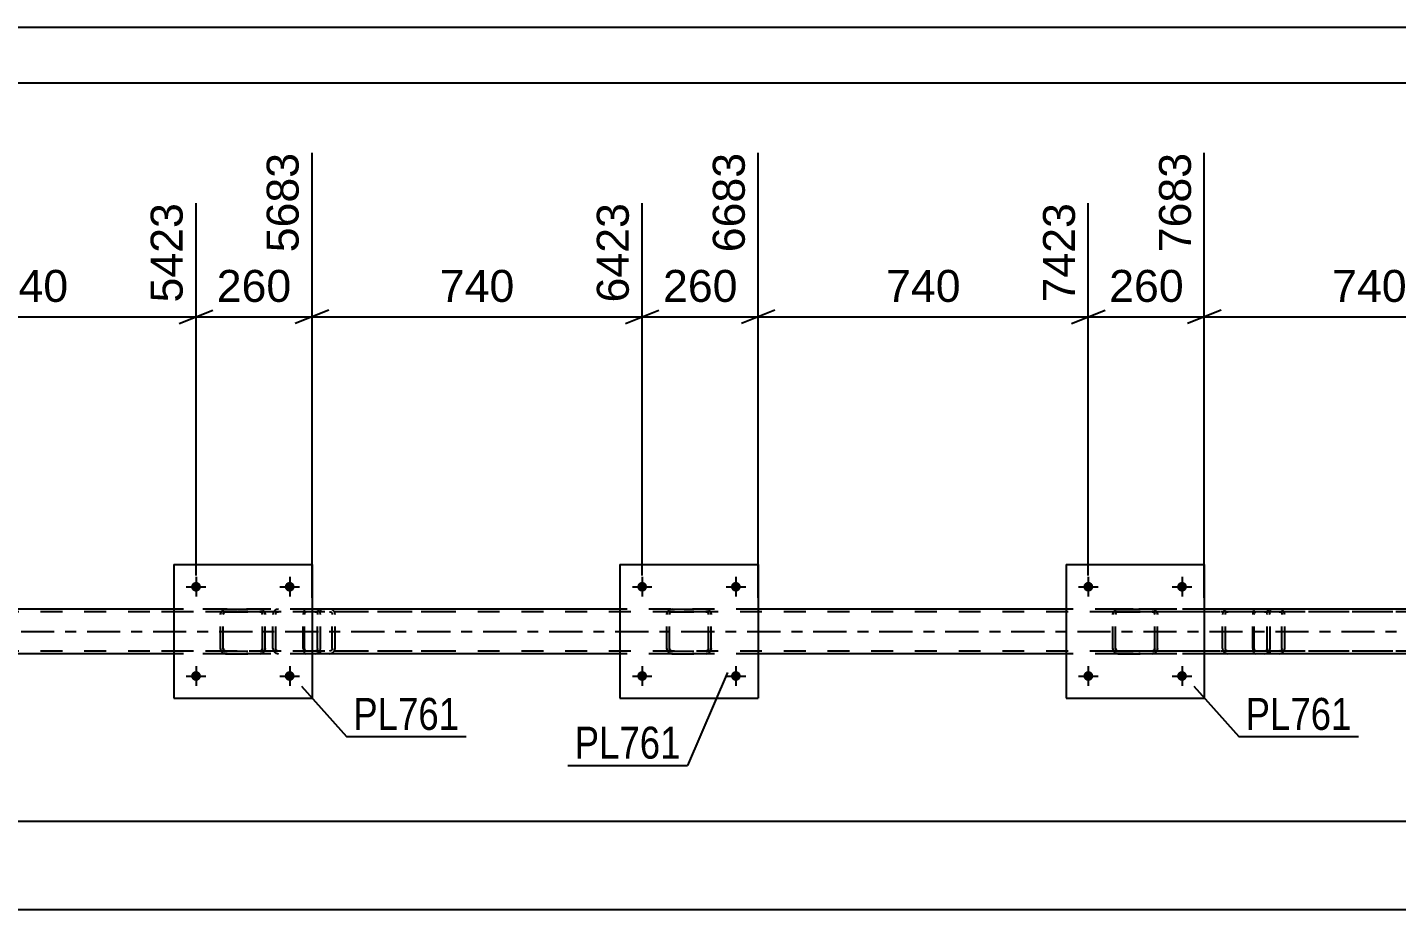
# Model space of a CAD drawing. Header units: millimetres. Extents: x 0 to 841, y 0 to 594.
# Drawn here: x 269 to 391.8, y 514.9 to 594 of the extents above; entities that cross this region are included whole.
import ezdxf

# ---------------------------------------------------------------- set-up
doc = ezdxf.new("R2010")
doc.units = ezdxf.units.MM
doc.linetypes.add('DXK_LINE_DOT2', pattern=[3.9198, 1.9599, -1.9599])
doc.linetypes.add('DXK_LINE_DOT3', pattern=[5.9187, 2.979, -0.9799, 0.9799, -0.9799])
doc.styles.add('Arial', font='ARIAL.TTF', dxfattribs={"height": 0.2})
doc.styles.add('Arial Narrow', font='ARIALN.TTF', dxfattribs={"height": 0.2})

# ---------------------------------------------------------------- blocks, each defined once
blk = doc.blocks.new('Unknown-717034435-1133')
at = {"color": 5, "linetype": 'Continuous'}
for p, q in [((841, 594), (0, 594)), ((836, 589), (5, 589))]:
    blk.add_line(p, q, dxfattribs=at)
blk = doc.blocks.new('Bolt-717034435-5716 - 5585')
at = {"linetype": 'Continuous'}
for points in [[(364.56, 535.85, -1), (363.68, 535.85, -1)], [(372.96, 535.85, -1), (372.08, 535.85, -1)]]:
    blk.add_hatch(color=1, dxfattribs=at).paths.add_polyline_path(points)
at = {"color": 1, "linetype": 'Continuous'}
for p, q in [((364.12, 536.73), (364.12, 534.97)), ((372.52, 536.73), (372.52, 534.97)), ((363.24, 535.85), (365, 535.85)), ((371.64, 535.85), (373.4, 535.85))]:
    blk.add_line(p, q, dxfattribs=at)
blk = doc.blocks.new('Part-717034435-5609 - 5585')
at = {"color": 7, "linetype": 'DXK_LINE_DOT2'}
for p, q in [((742.52, 541.61), (67.2, 541.61)), ((294.52, 541.85), (282.12, 541.85)), ((334.52, 541.85), (322.12, 541.85)), ((374.52, 541.85), (362.12, 541.85)), ((742.52, 538.09), (67.2, 538.09)), ((294.52, 537.85), (282.12, 537.85)), ((334.52, 537.85), (322.12, 537.85)), ((374.52, 537.85), (362.12, 537.85))]:
    blk.add_line(p, q, dxfattribs=at)
at = {"color": 2, "linetype": 'Continuous'}
for p, q in [((282.12, 541.85), (254.52, 541.85)), ((322.12, 541.85), (294.52, 541.85)), ((362.12, 541.85), (334.52, 541.85)), ((402.12, 541.85), (374.52, 541.85)), ((282.12, 537.85), (254.52, 537.85)), ((322.12, 537.85), (294.52, 537.85)), ((362.12, 537.85), (334.52, 537.85)), ((402.12, 537.85), (374.52, 537.85))]:
    blk.add_line(p, q, dxfattribs=at)
at = {"color": 7, "linetype": 'DXK_LINE_DOT3'}
blk.add_line((67.2, 539.85), (742.52, 539.85), dxfattribs=at)
blk = doc.blocks.new('Bolt-717034435-5627 - 5585')
at = {"linetype": 'Continuous'}
for points in [[(324.56, 535.85, -1), (323.68, 535.85, -1)], [(332.96, 535.85, -1), (332.08, 535.85, -1)]]:
    blk.add_hatch(color=1, dxfattribs=at).paths.add_polyline_path(points)
at = {"color": 1, "linetype": 'Continuous'}
for p, q in [((324.12, 536.73), (324.12, 534.97)), ((332.52, 536.73), (332.52, 534.97)), ((323.24, 535.85), (325, 535.85)), ((331.64, 535.85), (333.4, 535.85))]:
    blk.add_line(p, q, dxfattribs=at)
blk = doc.blocks.new('Part-717034435-5630 - 5585')
at = {"color": 7, "linetype": 'DXK_LINE_DOT2'}
for p, q in [((326.32, 541.37), (326.36, 541.56)), ((326.36, 541.56), (326.32, 541.37)), ((326.32, 538.33), (326.32, 541.37)), ((326.58, 541.47), (326.56, 541.37)), ((326.56, 541.37), (326.58, 541.46)), ((326.56, 538.33), (326.56, 541.37)), ((326.58, 541.46), (326.63, 541.54)), ((326.63, 541.54), (326.58, 541.47)), ((326.62, 541.82), (326.8, 541.85)), ((326.8, 541.85), (326.62, 541.82)), ((326.71, 541.6), (326.63, 541.54)), ((326.63, 541.54), (326.71, 541.59)), ((326.71, 541.59), (326.8, 541.61)), ((326.8, 541.61), (326.71, 541.6)), ((326.8, 541.85), (329.84, 541.85)), ((326.8, 541.85), (326.8, 541.85)), ((326.8, 541.85), (329.84, 541.85)), ((326.8, 541.61), (329.84, 541.61)), ((326.8, 541.61), (326.8, 541.61)), ((329.84, 541.61), (326.8, 541.61)), ((329.84, 541.85), (329.84, 541.85)), ((329.84, 541.85), (330.02, 541.82)), ((330.02, 541.82), (329.84, 541.85)), ((329.84, 541.61), (329.84, 541.61)), ((329.84, 541.61), (329.93, 541.59)), ((329.93, 541.6), (329.84, 541.61)), ((330.01, 541.54), (329.93, 541.6)), ((329.93, 541.59), (330.01, 541.54)), ((330.01, 541.54), (330.06, 541.46)), ((330.06, 541.47), (330.01, 541.54)), ((330.08, 541.37), (330.06, 541.47)), ((330.06, 541.46), (330.08, 541.37)), ((330.08, 538.33), (330.08, 541.37)), ((330.28, 541.56), (330.32, 541.37)), ((330.32, 541.37), (330.28, 541.56)), ((330.32, 538.33), (330.32, 541.37)), ((326.36, 538.15), (326.32, 538.33)), ((326.32, 538.33), (326.36, 538.15)), ((326.58, 538.24), (326.56, 538.33)), ((326.56, 538.33), (326.58, 538.24)), ((326.63, 538.16), (326.58, 538.24)), ((326.58, 538.24), (326.63, 538.16)), ((326.8, 537.85), (326.62, 537.89)), ((326.62, 537.89), (326.8, 537.85)), ((326.71, 538.11), (326.63, 538.16)), ((326.63, 538.16), (326.71, 538.11)), ((326.8, 538.09), (326.71, 538.11)), ((326.71, 538.11), (326.8, 538.09)), ((326.8, 538.09), (329.84, 538.09)), ((326.8, 538.09), (326.8, 538.09)), ((326.8, 538.09), (329.84, 538.09)), ((326.8, 537.85), (329.84, 537.85)), ((326.8, 537.85), (326.8, 537.85)), ((326.8, 537.85), (329.84, 537.85)), ((329.93, 538.11), (329.84, 538.09)), ((329.84, 538.09), (329.93, 538.11)), ((329.84, 538.09), (329.84, 538.09)), ((330.02, 537.89), (329.84, 537.85)), ((329.84, 537.85), (330.02, 537.89)), ((329.84, 537.85), (329.84, 537.85)), ((330.01, 538.16), (329.93, 538.11)), ((329.93, 538.11), (330.01, 538.16)), ((330.06, 538.24), (330.01, 538.16)), ((330.01, 538.16), (330.06, 538.24)), ((330.08, 538.33), (330.06, 538.24)), ((330.06, 538.24), (330.08, 538.33)), ((330.32, 538.33), (330.28, 538.15)), ((330.28, 538.15), (330.32, 538.33))]:
    blk.add_line(p, q, dxfattribs=at)
at = {"color": 7, "linetype": 'DXK_LINE_DOT3'}
blk.add_line((328.32, 539.85), (328.32, 539.85), dxfattribs=at)
at = {"color": 7, "linetype": 'DXK_LINE_DOT2'}
for centre, start, end in [((326.8, 541.37), 112.5, 157.5), ((326.8, 541.37), 112.5, 157.5), ((329.84, 541.37), 22.5, 67.5), ((329.84, 541.37), 22.5, 67.5), ((326.8, 538.33), 202.5, 247.5), ((326.8, 538.33), 202.5, 247.5), ((329.84, 538.33), 292.5, 337.5), ((329.84, 538.33), 292.5, 337.5)]:
    blk.add_arc(centre, 0.48, start, end, dxfattribs=at)
blk = doc.blocks.new('Part-717034435-5635 - 5585')
at = {"color": 2, "linetype": 'Continuous'}
for p, q in [((322.12, 545.85), (322.12, 533.85)), ((322.12, 545.85), (334.52, 545.85)), ((334.52, 545.85), (334.52, 533.85)), ((322.12, 533.85), (334.52, 533.85))]:
    blk.add_line(p, q, dxfattribs=at)
blk = doc.blocks.new('Bolt-717034435-5646 - 5585')
at = {"linetype": 'Continuous'}
for points in [[(284.56, 535.85, -1), (283.68, 535.85, -1)], [(292.96, 535.85, -1), (292.08, 535.85, -1)]]:
    blk.add_hatch(color=1, dxfattribs=at).paths.add_polyline_path(points)
at = {"color": 1, "linetype": 'Continuous'}
for p, q in [((284.12, 536.73), (284.12, 534.97)), ((292.52, 536.73), (292.52, 534.97)), ((283.24, 535.85), (285, 535.85)), ((291.64, 535.85), (293.4, 535.85))]:
    blk.add_line(p, q, dxfattribs=at)
blk = doc.blocks.new('Bolt-717034435-5647 - 5585')
at = {"linetype": 'Continuous'}
for points in [[(284.56, 543.85, -1), (283.68, 543.85, -1)], [(292.96, 543.85, -1), (292.08, 543.85, -1)]]:
    blk.add_hatch(color=1, dxfattribs=at).paths.add_polyline_path(points)
at = {"color": 1, "linetype": 'Continuous'}
for p, q in [((283.24, 543.85), (285, 543.85)), ((284.12, 544.73), (284.12, 542.97)), ((291.64, 543.85), (293.4, 543.85)), ((292.52, 544.73), (292.52, 542.97))]:
    blk.add_line(p, q, dxfattribs=at)
blk = doc.blocks.new('Bolt-717034435-5717 - 5585')
at = {"linetype": 'Continuous'}
for points in [[(364.56, 543.85, -1), (363.68, 543.85, -1)], [(372.96, 543.85, -1), (372.08, 543.85, -1)]]:
    blk.add_hatch(color=1, dxfattribs=at).paths.add_polyline_path(points)
at = {"color": 1, "linetype": 'Continuous'}
for p, q in [((363.24, 543.85), (365, 543.85)), ((364.12, 544.73), (364.12, 542.97)), ((371.64, 543.85), (373.4, 543.85)), ((372.52, 544.73), (372.52, 542.97))]:
    blk.add_line(p, q, dxfattribs=at)
blk = doc.blocks.new('Part-717034435-5729 - 5585')
at = {"color": 7, "linetype": 'DXK_LINE_DOT2'}
for p, q in [((286.32, 541.37), (286.36, 541.56)), ((286.36, 541.56), (286.32, 541.37)), ((286.32, 538.33), (286.32, 541.37)), ((286.58, 541.47), (286.56, 541.37)), ((286.56, 541.37), (286.58, 541.46)), ((286.56, 538.33), (286.56, 541.37)), ((286.58, 541.46), (286.63, 541.54)), ((286.63, 541.54), (286.58, 541.47)), ((286.62, 541.82), (286.8, 541.85)), ((286.8, 541.85), (286.62, 541.82)), ((286.71, 541.6), (286.63, 541.54)), ((286.63, 541.54), (286.71, 541.59)), ((286.71, 541.59), (286.8, 541.61)), ((286.8, 541.61), (286.71, 541.6)), ((286.8, 541.85), (289.84, 541.85)), ((286.8, 541.85), (286.8, 541.85)), ((286.8, 541.85), (289.84, 541.85)), ((286.8, 541.61), (289.84, 541.61)), ((286.8, 541.61), (286.8, 541.61)), ((289.84, 541.61), (286.8, 541.61)), ((289.84, 541.85), (289.84, 541.85)), ((289.84, 541.85), (290.02, 541.82)), ((290.02, 541.82), (289.84, 541.85)), ((289.84, 541.61), (289.84, 541.61)), ((289.84, 541.61), (289.93, 541.59)), ((289.93, 541.6), (289.84, 541.61)), ((290.01, 541.54), (289.93, 541.6)), ((289.93, 541.59), (290.01, 541.54)), ((290.01, 541.54), (290.06, 541.46)), ((290.06, 541.47), (290.01, 541.54)), ((290.08, 541.37), (290.06, 541.47)), ((290.06, 541.46), (290.08, 541.37)), ((290.08, 538.33), (290.08, 541.37)), ((290.28, 541.56), (290.32, 541.37)), ((290.32, 541.37), (290.28, 541.56)), ((290.32, 538.33), (290.32, 541.37)), ((286.36, 538.15), (286.32, 538.33)), ((286.32, 538.33), (286.36, 538.15)), ((286.58, 538.24), (286.56, 538.33)), ((286.56, 538.33), (286.58, 538.24)), ((286.63, 538.16), (286.58, 538.24)), ((286.58, 538.24), (286.63, 538.16)), ((286.8, 537.85), (286.62, 537.89)), ((286.62, 537.89), (286.8, 537.85)), ((286.71, 538.11), (286.63, 538.16)), ((286.63, 538.16), (286.71, 538.11)), ((286.8, 538.09), (286.71, 538.11)), ((286.71, 538.11), (286.8, 538.09)), ((286.8, 538.09), (289.84, 538.09)), ((286.8, 538.09), (286.8, 538.09)), ((286.8, 538.09), (289.84, 538.09)), ((286.8, 537.85), (289.84, 537.85)), ((286.8, 537.85), (286.8, 537.85)), ((286.8, 537.85), (289.84, 537.85)), ((289.93, 538.11), (289.84, 538.09)), ((289.84, 538.09), (289.93, 538.11)), ((289.84, 538.09), (289.84, 538.09)), ((290.02, 537.89), (289.84, 537.85)), ((289.84, 537.85), (290.02, 537.89)), ((289.84, 537.85), (289.84, 537.85)), ((290.01, 538.16), (289.93, 538.11)), ((289.93, 538.11), (290.01, 538.16)), ((290.06, 538.24), (290.01, 538.16)), ((290.01, 538.16), (290.06, 538.24)), ((290.08, 538.33), (290.06, 538.24)), ((290.06, 538.24), (290.08, 538.33)), ((290.32, 538.33), (290.28, 538.15)), ((290.28, 538.15), (290.32, 538.33))]:
    blk.add_line(p, q, dxfattribs=at)
at = {"color": 7, "linetype": 'DXK_LINE_DOT3'}
blk.add_line((288.32, 539.85), (288.32, 539.85), dxfattribs=at)
at = {"color": 7, "linetype": 'DXK_LINE_DOT2'}
for centre, start, end in [((286.8, 541.37), 112.5, 157.5), ((286.8, 541.37), 112.5, 157.5), ((289.84, 541.37), 22.5, 67.5), ((289.84, 541.37), 22.5, 67.5), ((286.8, 538.33), 202.5, 247.5), ((286.8, 538.33), 202.5, 247.5), ((289.84, 538.33), 292.5, 337.5), ((289.84, 538.33), 292.5, 337.5)]:
    blk.add_arc(centre, 0.48, start, end, dxfattribs=at)
blk = doc.blocks.new('Part-717034435-5734 - 5585')
at = {"color": 2, "linetype": 'Continuous'}
for p, q in [((282.12, 545.85), (282.12, 533.85)), ((282.12, 545.85), (294.52, 545.85)), ((294.52, 545.85), (294.52, 533.85)), ((282.12, 533.85), (294.52, 533.85))]:
    blk.add_line(p, q, dxfattribs=at)
blk = doc.blocks.new('Part-717034435-5749 - 5585')
at = {"color": 7, "linetype": 'DXK_LINE_DOT2'}
for p, q in [((366.32, 541.37), (366.36, 541.56)), ((366.36, 541.56), (366.32, 541.37)), ((366.32, 538.33), (366.32, 541.37)), ((366.58, 541.47), (366.56, 541.37)), ((366.56, 541.37), (366.58, 541.46)), ((366.56, 538.33), (366.56, 541.37)), ((366.58, 541.46), (366.63, 541.54)), ((366.63, 541.54), (366.58, 541.47)), ((366.62, 541.82), (366.8, 541.85)), ((366.8, 541.85), (366.62, 541.82)), ((366.71, 541.6), (366.63, 541.54)), ((366.63, 541.54), (366.71, 541.59)), ((366.71, 541.59), (366.8, 541.61)), ((366.8, 541.61), (366.71, 541.6)), ((366.8, 541.85), (369.84, 541.85)), ((366.8, 541.85), (366.8, 541.85)), ((366.8, 541.85), (369.84, 541.85)), ((366.8, 541.61), (369.84, 541.61)), ((366.8, 541.61), (366.8, 541.61)), ((369.84, 541.61), (366.8, 541.61)), ((369.84, 541.85), (369.84, 541.85)), ((369.84, 541.85), (370.02, 541.82)), ((370.02, 541.82), (369.84, 541.85)), ((369.84, 541.61), (369.84, 541.61)), ((369.84, 541.61), (369.93, 541.59)), ((369.93, 541.6), (369.84, 541.61)), ((370.01, 541.54), (369.93, 541.6)), ((369.93, 541.59), (370.01, 541.54)), ((370.01, 541.54), (370.06, 541.46)), ((370.06, 541.47), (370.01, 541.54)), ((370.08, 541.37), (370.06, 541.47)), ((370.06, 541.46), (370.08, 541.37)), ((370.08, 538.33), (370.08, 541.37)), ((370.28, 541.56), (370.32, 541.37)), ((370.32, 541.37), (370.28, 541.56)), ((370.32, 538.33), (370.32, 541.37)), ((366.36, 538.15), (366.32, 538.33)), ((366.32, 538.33), (366.36, 538.15)), ((366.58, 538.24), (366.56, 538.33)), ((366.56, 538.33), (366.58, 538.24)), ((366.63, 538.16), (366.58, 538.24)), ((366.58, 538.24), (366.63, 538.16)), ((366.8, 537.85), (366.62, 537.89)), ((366.62, 537.89), (366.8, 537.85)), ((366.71, 538.11), (366.63, 538.16)), ((366.63, 538.16), (366.71, 538.11)), ((366.8, 538.09), (366.71, 538.11)), ((366.71, 538.11), (366.8, 538.09)), ((366.8, 538.09), (369.84, 538.09)), ((366.8, 538.09), (366.8, 538.09)), ((366.8, 538.09), (369.84, 538.09)), ((366.8, 537.85), (369.84, 537.85)), ((366.8, 537.85), (366.8, 537.85)), ((366.8, 537.85), (369.84, 537.85)), ((369.93, 538.11), (369.84, 538.09)), ((369.84, 538.09), (369.93, 538.11)), ((369.84, 538.09), (369.84, 538.09)), ((370.02, 537.89), (369.84, 537.85)), ((369.84, 537.85), (370.02, 537.89)), ((369.84, 537.85), (369.84, 537.85)), ((370.01, 538.16), (369.93, 538.11)), ((369.93, 538.11), (370.01, 538.16)), ((370.06, 538.24), (370.01, 538.16)), ((370.01, 538.16), (370.06, 538.24)), ((370.08, 538.33), (370.06, 538.24)), ((370.06, 538.24), (370.08, 538.33)), ((370.32, 538.33), (370.28, 538.15)), ((370.28, 538.15), (370.32, 538.33))]:
    blk.add_line(p, q, dxfattribs=at)
at = {"color": 7, "linetype": 'DXK_LINE_DOT3'}
blk.add_line((368.32, 539.85), (368.32, 539.85), dxfattribs=at)
at = {"color": 7, "linetype": 'DXK_LINE_DOT2'}
for centre, start, end in [((366.8, 541.37), 112.5, 157.5), ((366.8, 541.37), 112.5, 157.5), ((369.84, 541.37), 22.5, 67.5), ((369.84, 541.37), 22.5, 67.5), ((366.8, 538.33), 202.5, 247.5), ((366.8, 538.33), 202.5, 247.5), ((369.84, 538.33), 292.5, 337.5), ((369.84, 538.33), 292.5, 337.5)]:
    blk.add_arc(centre, 0.48, start, end, dxfattribs=at)
blk = doc.blocks.new('Part-717034435-5754 - 5585')
at = {"color": 2, "linetype": 'Continuous'}
for p, q in [((362.12, 545.85), (362.12, 533.85)), ((362.12, 545.85), (374.52, 545.85)), ((374.52, 545.85), (374.52, 533.85)), ((362.12, 533.85), (374.52, 533.85))]:
    blk.add_line(p, q, dxfattribs=at)
blk = doc.blocks.new('Part-717034435-5806 - 5585')
at = {"color": 7, "linetype": 'DXK_LINE_DOT2'}
for p, q in [((293.75, 541.56), (293.73, 541.37)), ((293.73, 538.33), (293.73, 541.37)), ((293.81, 541.71), (293.75, 541.56)), ((293.89, 541.82), (293.81, 541.71)), ((293.86, 541.37), (293.87, 541.47)), ((293.86, 538.33), (293.86, 541.37)), ((293.87, 541.47), (293.9, 541.54)), ((294, 541.85), (293.89, 541.82)), ((293.9, 541.54), (293.95, 541.6)), ((293.95, 541.6), (294, 541.61)), ((306.28, 541.85), (294, 541.85)), ((306.28, 541.61), (294, 541.61)), ((295.27, 541.85), (295.27, 541.61)), ((296.28, 541.82), (296.09, 541.85)), ((296.09, 541.61), (296.19, 541.6)), ((296.19, 541.6), (296.27, 541.54)), ((296.27, 541.54), (296.32, 541.47)), ((296.32, 541.47), (296.34, 541.37)), ((296.34, 538.33), (296.34, 541.37)), ((296.56, 541.54), (296.55, 541.56)), ((296.59, 541.37), (296.56, 541.54)), ((296.59, 538.33), (296.59, 541.37)), ((293.73, 538.33), (293.75, 538.15)), ((293.75, 538.15), (293.81, 537.99)), ((293.81, 537.99), (293.89, 537.89)), ((293.87, 538.24), (293.86, 538.33)), ((293.9, 538.16), (293.87, 538.24)), ((293.89, 537.89), (294, 537.85)), ((293.95, 538.11), (293.9, 538.16)), ((294, 538.09), (293.95, 538.11)), ((306.28, 538.09), (294, 538.09)), ((306.28, 537.85), (294, 537.85)), ((295.27, 537.85), (295.27, 538.09)), ((296.19, 538.11), (296.09, 538.09)), ((296.09, 537.85), (296.28, 537.89)), ((296.27, 538.16), (296.19, 538.11)), ((296.32, 538.24), (296.27, 538.16)), ((296.34, 538.33), (296.32, 538.24)), ((296.55, 538.15), (296.59, 538.33))]:
    blk.add_line(p, q, dxfattribs=at)
for centre, start, end in [((296.1, 541.36), 23.8494, 68.8059), ((296.1, 538.35), 291.1941, 336.1506)]:
    blk.add_arc(centre, 0.492, start, end, dxfattribs=at)
blk = doc.blocks.new('Part-717034435-5807 - 5585')
at = {"color": 7, "linetype": 'DXK_LINE_DOT2'}
for p, q in [((378.88, 541.56), (378.86, 541.37)), ((378.86, 538.33), (378.86, 541.37)), ((378.94, 541.71), (378.88, 541.56)), ((379.03, 541.82), (378.94, 541.71)), ((379, 541.37), (379.01, 541.47)), ((379, 538.33), (379, 541.37)), ((379.01, 541.47), (379.04, 541.54)), ((379.13, 541.85), (379.03, 541.82)), ((379.04, 541.54), (379.08, 541.6)), ((379.08, 541.6), (379.13, 541.61)), ((391.41, 541.85), (379.13, 541.85)), ((391.41, 541.61), (379.13, 541.61)), ((380.41, 541.85), (380.41, 541.61)), ((381.42, 541.82), (381.22, 541.85)), ((381.22, 541.61), (381.32, 541.6)), ((381.32, 541.6), (381.4, 541.54)), ((381.4, 541.54), (381.46, 541.47)), ((381.46, 541.47), (381.48, 541.37)), ((381.48, 538.33), (381.48, 541.37)), ((381.69, 541.54), (381.69, 541.56)), ((381.73, 541.37), (381.69, 541.54)), ((381.73, 538.33), (381.73, 541.37)), ((378.86, 538.33), (378.88, 538.15)), ((378.88, 538.15), (378.94, 537.99)), ((378.94, 537.99), (379.03, 537.89)), ((379.01, 538.24), (379, 538.33)), ((379.04, 538.16), (379.01, 538.24)), ((379.03, 537.89), (379.13, 537.85)), ((379.08, 538.11), (379.04, 538.16)), ((379.13, 538.09), (379.08, 538.11)), ((391.41, 538.09), (379.13, 538.09)), ((391.41, 537.85), (379.13, 537.85)), ((380.41, 537.85), (380.41, 538.09)), ((381.32, 538.11), (381.22, 538.09)), ((381.22, 537.85), (381.42, 537.89)), ((381.4, 538.16), (381.32, 538.11)), ((381.46, 538.24), (381.4, 538.16)), ((381.48, 538.33), (381.46, 538.24)), ((381.69, 538.15), (381.73, 538.33))]:
    blk.add_line(p, q, dxfattribs=at)
for centre, start, end in [((381.24, 541.36), 23.8494, 68.8059), ((381.24, 538.35), 291.1941, 336.1506)]:
    blk.add_arc(centre, 0.492, start, end, dxfattribs=at)
blk = doc.blocks.new('Part-717034435-5816 - 5585')
at = {"color": 7, "linetype": 'DXK_LINE_DOT2'}
for p, q in [((294.76, 541.85), (279.63, 541.85)), ((294.76, 541.61), (279.63, 541.61)), ((291.05, 541.54), (291.02, 541.37)), ((291.02, 538.33), (291.02, 541.37)), ((291.06, 541.56), (291.05, 541.54)), ((291.27, 541.37), (291.29, 541.47)), ((291.27, 538.33), (291.27, 541.37)), ((291.29, 541.47), (291.35, 541.54)), ((291.53, 541.85), (291.33, 541.82)), ((291.35, 541.54), (291.43, 541.6)), ((291.43, 541.6), (291.53, 541.61)), ((294.96, 541.82), (294.76, 541.85)), ((294.76, 541.61), (294.86, 541.6)), ((294.86, 541.6), (294.94, 541.54)), ((294.94, 541.54), (295, 541.47)), ((295, 541.47), (295.02, 541.37)), ((295.02, 538.33), (295.02, 541.37)), ((295.24, 541.54), (295.24, 541.56)), ((295.27, 541.37), (295.24, 541.54)), ((295.27, 538.33), (295.27, 541.37)), ((294.76, 538.09), (279.63, 538.09)), ((294.76, 537.85), (279.63, 537.85)), ((291.02, 538.33), (291.06, 538.15)), ((291.29, 538.24), (291.27, 538.33)), ((291.35, 538.16), (291.29, 538.24)), ((291.33, 537.89), (291.53, 537.85)), ((291.43, 538.11), (291.35, 538.16)), ((291.53, 538.09), (291.43, 538.11)), ((294.86, 538.11), (294.76, 538.09)), ((294.76, 537.85), (294.96, 537.89)), ((294.94, 538.16), (294.86, 538.11)), ((295, 538.24), (294.94, 538.16)), ((295.02, 538.33), (295, 538.24)), ((295.24, 538.15), (295.27, 538.33))]:
    blk.add_line(p, q, dxfattribs=at)
for centre, start, end in [((291.51, 541.35), 110.7583, 155.68), ((294.78, 541.35), 24.32, 69.2417), ((291.51, 538.35), 204.32, 249.2417), ((294.78, 538.35), 290.7583, 335.68)]:
    blk.add_arc(centre, 0.496, start, end, dxfattribs=at)
blk = doc.blocks.new('Part-717034435-5817 - 5585')
at = {"color": 7, "linetype": 'DXK_LINE_DOT2'}
for p, q in [((379.9, 541.85), (364.76, 541.85)), ((379.9, 541.61), (364.76, 541.61)), ((376.19, 541.54), (376.15, 541.37)), ((376.15, 538.33), (376.15, 541.37)), ((376.19, 541.56), (376.19, 541.54)), ((376.41, 541.37), (376.43, 541.47)), ((376.41, 538.33), (376.41, 541.37)), ((376.43, 541.47), (376.48, 541.54)), ((376.66, 541.85), (376.47, 541.82)), ((376.48, 541.54), (376.57, 541.6)), ((376.57, 541.6), (376.66, 541.61)), ((380.09, 541.82), (379.9, 541.85)), ((379.9, 541.61), (380, 541.6)), ((380, 541.6), (380.08, 541.54)), ((380.08, 541.54), (380.13, 541.47)), ((380.13, 541.47), (380.15, 541.37)), ((380.15, 538.33), (380.15, 541.37)), ((380.37, 541.54), (380.37, 541.56)), ((380.41, 541.37), (380.37, 541.54)), ((380.41, 538.33), (380.41, 541.37)), ((379.9, 538.09), (364.76, 538.09)), ((379.9, 537.85), (364.76, 537.85)), ((376.15, 538.33), (376.19, 538.15)), ((376.43, 538.24), (376.41, 538.33)), ((376.48, 538.16), (376.43, 538.24)), ((376.47, 537.89), (376.66, 537.85)), ((376.57, 538.11), (376.48, 538.16)), ((376.66, 538.09), (376.57, 538.11)), ((380, 538.11), (379.9, 538.09)), ((379.9, 537.85), (380.09, 537.89)), ((380.08, 538.16), (380, 538.11)), ((380.13, 538.24), (380.08, 538.16)), ((380.15, 538.33), (380.13, 538.24)), ((380.37, 538.15), (380.41, 538.33))]:
    blk.add_line(p, q, dxfattribs=at)
for centre, start, end in [((376.64, 541.35), 110.7583, 155.68), ((379.92, 541.35), 24.32, 69.2417), ((376.64, 538.35), 204.32, 249.2417), ((379.92, 538.35), 290.7583, 335.68)]:
    blk.add_arc(centre, 0.496, start, end, dxfattribs=at)
blk = doc.blocks.new('Bolt-717034435-5880 - 5585')
at = {"linetype": 'Continuous'}
for points in [[(324.56, 543.85, -1), (323.68, 543.85, -1)], [(332.96, 543.85, -1), (332.08, 543.85, -1)]]:
    blk.add_hatch(color=1, dxfattribs=at).paths.add_polyline_path(points)
at = {"color": 1, "linetype": 'Continuous'}
for p, q in [((323.24, 543.85), (325, 543.85)), ((324.12, 544.73), (324.12, 542.97)), ((331.64, 543.85), (333.4, 543.85)), ((332.52, 544.73), (332.52, 542.97))]:
    blk.add_line(p, q, dxfattribs=at)
blk = doc.blocks.new('StraightDimension-717034435-16217 - 5585')
at = {"color": 7, "linetype": 'Continuous'}
for p, q in [((334.52, 542.85), (334.52, 582.74)), ((324.12, 544.85), (324.12, 578.24)), ((322.62, 567.44), (325.62, 568.64)), ((336.02, 568.64), (333.02, 567.44)), ((324.12, 568.04), (334.52, 568.04))]:
    blk.add_line(p, q, dxfattribs=at)
at = {"color": 0}
blk.add_wipeout([(333.26, 568.79), (333.26, 572.99), (325.39, 572.99), (325.39, 568.79)], dxfattribs=at)
at = {"color": 3, "style": 'Arial'}
blk.add_text('260', height=2.865, dxfattribs=at).set_placement((325.99, 569.39))
at = {"color": 0, "linetype": 'Continuous'}
blk.add_wipeout([(333.92, 583.34), (329.72, 583.34), (329.72, 573.24), (333.92, 573.24)], dxfattribs=at)
at = {"color": 3, "linetype": 'Continuous', "style": 'Arial'}
blk.add_text('6683', height=2.865, rotation=90.0002, dxfattribs=at).set_placement((333.32, 573.84))
blk = doc.blocks.new('StraightDimension-717034435-16220 - 5585')
at = {"color": 7, "linetype": 'Continuous'}
for p, q in [((254.52, 542.85), (254.52, 582.74)), ((284.12, 544.85), (284.12, 578.24)), ((256.02, 568.64), (253.02, 567.44)), ((282.62, 567.44), (285.62, 568.64)), ((254.52, 568.04), (284.12, 568.04))]:
    blk.add_line(p, q, dxfattribs=at)
at = {"color": 0}
blk.add_wipeout([(273.26, 568.79), (273.26, 572.99), (265.38, 572.99), (265.38, 568.79)], dxfattribs=at)
at = {"color": 3, "style": 'Arial'}
blk.add_text('740', height=2.865, dxfattribs=at).set_placement((265.98, 569.39))
at = {"color": 0, "linetype": 'Continuous'}
blk.add_wipeout([(283.52, 578.84), (279.32, 578.84), (279.32, 568.74), (283.52, 568.74)], dxfattribs=at)
at = {"color": 3, "linetype": 'Continuous', "style": 'Arial'}
blk.add_text('5423', height=2.865, rotation=90.0002, dxfattribs=at).set_placement((282.92, 569.34))
blk = doc.blocks.new('StraightDimension-717034435-5955 - 5585')
at = {"color": 7, "linetype": 'Continuous'}
blk.add_line((67.2, 522.83), (776.37, 522.83), dxfattribs=at)
blk = doc.blocks.new('StraightDimension-717034435-5976 - 5585')
at = {"color": 7, "linetype": 'Continuous'}
blk.add_line((66.56, 514.91), (776.37, 514.91), dxfattribs=at)
blk = doc.blocks.new('StraightDimension-717034435-16214 - 5585')
at = {"color": 7, "linetype": 'Continuous'}
for p, q in [((374.52, 542.85), (374.52, 582.74)), ((404.12, 544.85), (404.12, 578.24)), ((376.02, 568.64), (373.02, 567.44)), ((402.62, 567.44), (405.62, 568.64)), ((374.52, 568.04), (404.12, 568.04))]:
    blk.add_line(p, q, dxfattribs=at)
at = {"color": 0}
blk.add_wipeout([(393.26, 568.79), (393.26, 572.99), (385.38, 572.99), (385.38, 568.79)], dxfattribs=at)
at = {"color": 3, "style": 'Arial'}
blk.add_text('740', height=2.865, dxfattribs=at).set_placement((385.98, 569.39))
at = {"color": 0, "linetype": 'Continuous'}
blk.add_wipeout([(403.52, 578.84), (399.32, 578.84), (399.32, 568.74), (403.52, 568.74)], dxfattribs=at)
at = {"color": 3, "linetype": 'Continuous', "style": 'Arial'}
blk.add_text('8423', height=2.865, rotation=90.0002, dxfattribs=at).set_placement((402.92, 569.34))
blk = doc.blocks.new('StraightDimension-717034435-16215 - 5585')
at = {"color": 7, "linetype": 'Continuous'}
for p, q in [((374.52, 542.85), (374.52, 582.74)), ((364.12, 544.85), (364.12, 578.24)), ((362.62, 567.44), (365.62, 568.64)), ((376.02, 568.64), (373.02, 567.44)), ((364.12, 568.04), (374.52, 568.04))]:
    blk.add_line(p, q, dxfattribs=at)
at = {"color": 0}
blk.add_wipeout([(373.26, 568.79), (373.26, 572.99), (365.39, 572.99), (365.39, 568.79)], dxfattribs=at)
at = {"color": 3, "style": 'Arial'}
blk.add_text('260', height=2.865, dxfattribs=at).set_placement((365.99, 569.39))
at = {"color": 0, "linetype": 'Continuous'}
blk.add_wipeout([(373.92, 583.34), (369.72, 583.34), (369.72, 573.24), (373.92, 573.24)], dxfattribs=at)
at = {"color": 3, "linetype": 'Continuous', "style": 'Arial'}
blk.add_text('7683', height=2.865, rotation=90.0002, dxfattribs=at).set_placement((373.32, 573.84))
blk = doc.blocks.new('StraightDimension-717034435-16216 - 5585')
at = {"color": 7, "linetype": 'Continuous'}
for p, q in [((334.52, 542.85), (334.52, 582.74)), ((364.12, 544.85), (364.12, 578.24)), ((336.02, 568.64), (333.02, 567.44)), ((362.62, 567.44), (365.62, 568.64)), ((334.52, 568.04), (364.12, 568.04))]:
    blk.add_line(p, q, dxfattribs=at)
at = {"color": 0}
blk.add_wipeout([(353.26, 568.79), (353.26, 572.99), (345.39, 572.99), (345.39, 568.79)], dxfattribs=at)
at = {"color": 3, "style": 'Arial'}
blk.add_text('740', height=2.865, dxfattribs=at).set_placement((345.99, 569.39))
at = {"color": 0, "linetype": 'Continuous'}
blk.add_wipeout([(363.52, 578.84), (359.32, 578.84), (359.32, 568.74), (363.52, 568.74)], dxfattribs=at)
at = {"color": 3, "linetype": 'Continuous', "style": 'Arial'}
blk.add_text('7423', height=2.865, rotation=90.0002, dxfattribs=at).set_placement((362.92, 569.34))
blk = doc.blocks.new('StraightDimension-717034435-16218 - 5585')
at = {"color": 7, "linetype": 'Continuous'}
for p, q in [((294.52, 542.85), (294.52, 582.74)), ((324.12, 544.85), (324.12, 578.24)), ((296.02, 568.64), (293.02, 567.44)), ((322.62, 567.44), (325.62, 568.64)), ((294.52, 568.04), (324.12, 568.04))]:
    blk.add_line(p, q, dxfattribs=at)
at = {"color": 0}
blk.add_wipeout([(313.26, 568.79), (313.26, 572.99), (305.38, 572.99), (305.38, 568.79)], dxfattribs=at)
at = {"color": 3, "style": 'Arial'}
blk.add_text('740', height=2.865, dxfattribs=at).set_placement((305.98, 569.39))
at = {"color": 0, "linetype": 'Continuous'}
blk.add_wipeout([(323.52, 578.84), (319.32, 578.84), (319.32, 568.74), (323.52, 568.74)], dxfattribs=at)
at = {"color": 3, "linetype": 'Continuous', "style": 'Arial'}
blk.add_text('6423', height=2.865, rotation=90.0002, dxfattribs=at).set_placement((322.92, 569.34))
blk = doc.blocks.new('StraightDimension-717034435-16219 - 5585')
at = {"color": 7, "linetype": 'Continuous'}
for p, q in [((294.52, 542.85), (294.52, 582.74)), ((284.12, 544.85), (284.12, 578.24)), ((282.62, 567.44), (285.62, 568.64)), ((296.02, 568.64), (293.02, 567.44)), ((284.12, 568.04), (294.52, 568.04))]:
    blk.add_line(p, q, dxfattribs=at)
at = {"color": 0}
blk.add_wipeout([(293.26, 568.79), (293.26, 572.99), (285.38, 572.99), (285.38, 568.79)], dxfattribs=at)
at = {"color": 3, "style": 'Arial'}
blk.add_text('260', height=2.865, dxfattribs=at).set_placement((285.98, 569.39))
at = {"color": 0, "linetype": 'Continuous'}
blk.add_wipeout([(293.92, 583.34), (289.72, 583.34), (289.72, 573.24), (293.92, 573.24)], dxfattribs=at)
at = {"color": 3, "linetype": 'Continuous', "style": 'Arial'}
blk.add_text('5683', height=2.865, rotation=90.0002, dxfattribs=at).set_placement((293.32, 573.84))
blk = doc.blocks.new('Mark-717034435-5631 - 5585')
at = {"color": 0}
blk.add_wipeout([(327.57, 528.44), (327.57, 531.44), (318.07, 531.44), (318.07, 528.44)], dxfattribs=at)
blk.add_wipeout([(327.57, 528.44), (327.57, 531.44), (318.07, 531.44), (318.07, 528.44)], dxfattribs=at)
at = {"color": 30, "linetype": 'Continuous'}
for p in [(331.77, 536.17), (317.47, 527.84)]:
    blk.add_line(p, (328.17, 527.84), dxfattribs=at)
at = {"color": 3, "style": 'Arial Narrow'}
blk.add_text('PL761', height=2.863, dxfattribs=at).set_placement((318.07, 528.44))
blk = doc.blocks.new('Mark-717034435-5730 - 5585')
at = {"color": 0}
blk.add_wipeout([(307.73, 531.02), (307.73, 534.02), (298.22, 534.02), (298.22, 531.02)], dxfattribs=at)
blk.add_wipeout([(307.73, 531.02), (307.73, 534.02), (298.22, 534.02), (298.22, 531.02)], dxfattribs=at)
at = {"color": 30, "linetype": 'Continuous'}
for p, q in [((293.59, 534.95), (297.62, 530.42)), ((297.62, 530.42), (308.33, 530.42))]:
    blk.add_line(p, q, dxfattribs=at)
at = {"color": 3, "style": 'Arial Narrow'}
blk.add_text('PL761', height=2.863, dxfattribs=at).set_placement((298.22, 531.02))
blk = doc.blocks.new('Mark-717034435-5750 - 5585')
at = {"color": 0}
blk.add_wipeout([(387.73, 531.02), (387.73, 534.02), (378.22, 534.02), (378.22, 531.02)], dxfattribs=at)
blk.add_wipeout([(387.73, 531.02), (387.73, 534.02), (378.22, 534.02), (378.22, 531.02)], dxfattribs=at)
at = {"color": 30, "linetype": 'Continuous'}
for p, q in [((373.59, 534.95), (377.62, 530.42)), ((377.62, 530.42), (388.33, 530.42))]:
    blk.add_line(p, q, dxfattribs=at)
at = {"color": 3, "style": 'Arial Narrow'}
blk.add_text('PL761', height=2.863, dxfattribs=at).set_placement((378.22, 531.02))

msp = doc.modelspace()

# ---------------------------------------------------------------- block references
for name in ['Unknown-717034435-1133', 'Part-717034435-5734 - 5585', 'Part-717034435-5635 - 5585', 'Part-717034435-5754 - 5585', 'Bolt-717034435-5647 - 5585', 'Bolt-717034435-5880 - 5585', 'Bolt-717034435-5717 - 5585', 'Part-717034435-5609 - 5585', 'Part-717034435-5816 - 5585', 'Part-717034435-5729 - 5585', 'Part-717034435-5806 - 5585', 'Part-717034435-5630 - 5585', 'Part-717034435-5817 - 5585', 'Part-717034435-5749 - 5585', 'Part-717034435-5807 - 5585', 'Bolt-717034435-5646 - 5585', 'Bolt-717034435-5627 - 5585', 'Bolt-717034435-5716 - 5585']:
    msp.add_blockref(name, (0, 0))

# ---------------------------------------------------------------- next in the draw order: block references
for name in ['StraightDimension-717034435-16217 - 5585', 'StraightDimension-717034435-16220 - 5585', 'StraightDimension-717034435-16214 - 5585', 'StraightDimension-717034435-5955 - 5585']:
    msp.add_blockref(name, (0, 0))

# ---------------------------------------------------------------- next in the draw order: block references
for name in ['StraightDimension-717034435-16215 - 5585', 'StraightDimension-717034435-16218 - 5585', 'StraightDimension-717034435-5976 - 5585']:
    msp.add_blockref(name, (0, 0))

# ---------------------------------------------------------------- next in the draw order: block references
for name in ['StraightDimension-717034435-16219 - 5585', 'StraightDimension-717034435-16216 - 5585', 'Mark-717034435-5631 - 5585', 'Mark-717034435-5730 - 5585', 'Mark-717034435-5750 - 5585']:
    msp.add_blockref(name, (0, 0))

doc.saveas('drawing.dxf')
